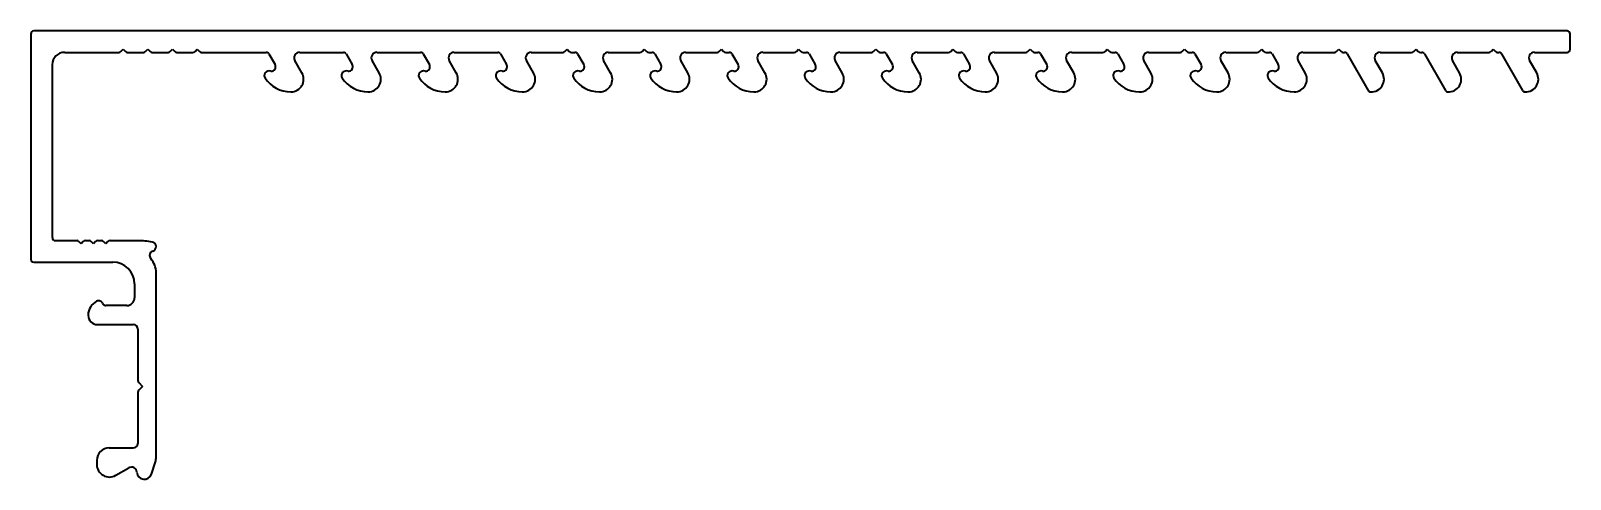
# Model space of a CAD drawing. Extents: x -46 to 81, y -25 to 12.
import ezdxf

# ---------------------------------------------------------------- set-up
doc = ezdxf.new("R2010")
doc.units = 0
doc.header["$MEASUREMENT"] = 0
doc.layers.add('Profile1', color=4, linetype='CONTINUOUS', lineweight=35)

msp = doc.modelspace()

# ---------------------------------------------------------------- linework, layer by layer
at = {"layer": 'Profile1', "color": 0}
for p, q in [((-45.68, 12.04), (-45.68, -6.5)), ((80.73, 12.3), (-45.43, 12.3)), ((80.99, 10.77), (80.99, 12.04)), ((-42.89, 10.52), (-38.44, 10.52)), ((-38.26, 10.59), (-38.08, 10.77)), ((-38.08, 10.77), (-37.9, 10.59)), ((-37.72, 10.52), (-36.41, 10.52)), ((-36.23, 10.59), (-36.05, 10.77)), ((-36.05, 10.77), (-35.87, 10.59)), ((-35.69, 10.52), (-34.38, 10.52)), ((-34.2, 10.59), (-34.02, 10.77)), ((-34.02, 10.77), (-33.84, 10.59)), ((-33.66, 10.52), (-32.34, 10.52)), ((-32.16, 10.59), (-31.98, 10.77)), ((-31.98, 10.77), (-31.81, 10.59)), ((-31.63, 10.52), (-26.31, 10.52)), ((-26.09, 10.39), (-25.58, 9.51)), ((-23.56, 10.52), (-19.96, 10.52)), ((-19.74, 10.39), (-19.23, 9.51)), ((-17.21, 10.52), (-13.61, 10.52)), ((-13.39, 10.39), (-12.88, 9.51)), ((-10.86, 10.52), (-7.26, 10.52)), ((-7.04, 10.39), (-6.53, 9.51)), ((-4.51, 10.52), (-1.91, 10.52)), ((-1.73, 10.59), (-1.55, 10.77)), ((-1.55, 10.77), (-1.37, 10.59)), ((-1.19, 10.52), (-0.91, 10.52)), ((-0.69, 10.39), (-0.18, 9.51)), ((1.84, 10.52), (4.44, 10.52)), ((4.62, 10.59), (4.8, 10.77)), ((4.8, 10.77), (4.98, 10.59)), ((5.16, 10.52), (5.44, 10.52)), ((5.66, 10.39), (6.17, 9.51)), ((8.19, 10.52), (10.79, 10.52)), ((10.97, 10.59), (11.15, 10.77)), ((11.15, 10.77), (11.33, 10.59)), ((11.51, 10.52), (11.79, 10.52)), ((12.01, 10.39), (12.52, 9.51)), ((14.54, 10.52), (17.14, 10.52)), ((17.32, 10.59), (17.5, 10.77)), ((17.5, 10.77), (17.68, 10.59)), ((17.86, 10.52), (18.14, 10.52)), ((18.36, 10.39), (18.87, 9.51)), ((20.89, 10.52), (23.49, 10.52)), ((23.67, 10.59), (23.85, 10.77)), ((23.85, 10.77), (24.03, 10.59)), ((24.21, 10.52), (24.49, 10.52)), ((24.71, 10.39), (25.22, 9.51)), ((27.24, 10.52), (29.84, 10.52)), ((30.02, 10.59), (30.2, 10.77)), ((30.2, 10.77), (30.38, 10.59)), ((30.56, 10.52), (30.84, 10.52)), ((31.06, 10.39), (31.57, 9.51)), ((33.59, 10.52), (36.19, 10.52)), ((36.37, 10.59), (36.55, 10.77)), ((36.55, 10.77), (36.73, 10.59)), ((36.91, 10.52), (37.19, 10.52)), ((37.41, 10.39), (37.92, 9.51)), ((39.94, 10.52), (42.54, 10.52)), ((42.72, 10.59), (42.9, 10.77)), ((42.9, 10.77), (43.08, 10.59)), ((43.26, 10.52), (43.54, 10.52)), ((43.76, 10.39), (44.27, 9.51)), ((46.29, 10.52), (48.89, 10.52)), ((49.07, 10.59), (49.25, 10.77)), ((49.25, 10.77), (49.43, 10.59)), ((49.61, 10.52), (49.89, 10.52)), ((50.11, 10.39), (50.62, 9.51)), ((52.64, 10.52), (55.24, 10.52)), ((55.42, 10.59), (55.6, 10.77)), ((55.6, 10.77), (55.78, 10.59)), ((55.96, 10.52), (56.24, 10.52)), ((56.46, 10.39), (56.97, 9.51)), ((58.99, 10.52), (61.59, 10.52)), ((61.77, 10.59), (61.95, 10.77)), ((61.95, 10.77), (62.13, 10.59)), ((62.31, 10.52), (62.42, 10.52)), ((62.64, 10.39), (64.37, 7.39)), ((65.34, 10.52), (67.94, 10.52)), ((68.12, 10.59), (68.3, 10.77)), ((68.3, 10.77), (68.48, 10.59)), ((68.66, 10.52), (68.77, 10.52)), ((68.99, 10.39), (70.72, 7.39)), ((71.69, 10.52), (74.29, 10.52)), ((74.47, 10.59), (74.65, 10.77)), ((74.65, 10.77), (74.83, 10.59)), ((75.01, 10.52), (75.12, 10.52)), ((75.34, 10.39), (77.07, 7.39)), ((78.04, 10.52), (80.73, 10.52)), ((-43.9, -4.72), (-43.9, 9.5)), ((-25.92, 8.98), (-26.06, 8.99)), ((-23.37, 8.83), (-23.95, 9.84)), ((-19.57, 8.98), (-19.71, 8.99)), ((-17.02, 8.83), (-17.6, 9.84)), ((-13.22, 8.98), (-13.36, 8.99)), ((-10.67, 8.83), (-11.25, 9.84)), ((-6.87, 8.98), (-7.01, 8.99)), ((-4.32, 8.83), (-4.9, 9.84)), ((-0.52, 8.98), (-0.66, 8.99)), ((2.03, 8.83), (1.45, 9.84)), ((5.83, 8.98), (5.69, 8.99)), ((8.38, 8.83), (7.8, 9.84)), ((12.18, 8.98), (12.04, 8.99)), ((14.73, 8.83), (14.15, 9.84)), ((18.53, 8.98), (18.39, 8.99)), ((21.08, 8.83), (20.5, 9.84)), ((24.88, 8.98), (24.74, 8.99)), ((27.43, 8.83), (26.85, 9.84)), ((31.23, 8.98), (31.09, 8.99)), ((33.78, 8.83), (33.2, 9.84)), ((37.58, 8.98), (37.44, 8.99)), ((40.13, 8.83), (39.55, 9.84)), ((43.93, 8.98), (43.79, 8.99)), ((46.48, 8.83), (45.9, 9.84)), ((50.28, 8.98), (50.14, 8.99)), ((52.83, 8.83), (52.25, 9.84)), ((56.63, 8.98), (56.49, 8.99)), ((59.18, 8.83), (58.6, 9.84)), ((65.53, 8.83), (64.95, 9.84)), ((71.88, 8.83), (71.3, 9.84)), ((78.23, 8.83), (77.65, 9.84)), ((-24.29, 7.27), (-24.27, 7.27)), ((-17.94, 7.27), (-17.92, 7.27)), ((-11.59, 7.27), (-11.57, 7.27)), ((-5.24, 7.27), (-5.22, 7.27)), ((1.11, 7.27), (1.13, 7.27)), ((7.46, 7.27), (7.48, 7.27)), ((13.81, 7.27), (13.83, 7.27)), ((20.14, 7.27), (20.18, 7.27)), ((26.49, 7.27), (26.53, 7.27)), ((32.86, 7.27), (32.88, 7.27)), ((39.21, 7.27), (39.23, 7.27)), ((45.54, 7.27), (45.58, 7.27)), ((51.91, 7.27), (51.93, 7.27)), ((58.26, 7.27), (58.28, 7.27)), ((-41.9, -4.98), (-43.65, -4.98)), ((-41.54, -5.23), (-41.72, -5.05)), ((-41.36, -5.05), (-41.54, -5.23)), ((-40.89, -4.98), (-41.18, -4.98)), ((-40.53, -5.23), (-40.71, -5.05)), ((-40.35, -5.05), (-40.53, -5.23)), ((-39.87, -4.98), (-40.17, -4.98)), ((-39.51, -5.23), (-39.69, -5.05)), ((-39.33, -5.05), (-39.51, -5.23)), ((-36.87, -4.98), (-39.15, -4.98)), ((-45.43, -6.75), (-38.93, -6.75)), ((-37.15, -8.53), (-37.15, -9.68)), ((-35.37, -22.8), (-35.37, -7.62)), ((-40.96, -11.1), (-40.96, -11.12)), ((-37.78, -10.31), (-39.51, -10.31)), ((-40.2, -11.89), (-37.25, -11.89)), ((-36.87, -12.27), (-36.87, -16.48)), ((-36.87, -17.45), (-36.87, -21.66)), ((-36.79, -16.66), (-36.49, -16.97)), ((-36.49, -16.97), (-36.79, -17.27)), ((-37.25, -22.05), (-39.23, -22.05)), ((-40.25, -23.06), (-40.25, -23.39)), ((-38.68, -24.29), (-37.62, -23.68)), ((-35.76, -24.19), (-35.43, -23.19))]:
    msp.add_line(p, q, dxfattribs=at)
for centre, radius, start, end in [((-45.43, 12.04), 0.254, 90, 180), ((80.73, 12.04), 0.254, 0, 90), ((-42.89, 9.5), 1.02, 90, 180), ((-38.44, 10.77), 0.254, 270, 315), ((-37.72, 10.77), 0.254, 225, 270), ((-36.41, 10.77), 0.254, 270, 315), ((-35.69, 10.77), 0.254, 225, 270), ((-34.38, 10.77), 0.254, 270, 315), ((-33.66, 10.77), 0.254, 225, 270), ((-32.34, 10.77), 0.254, 270, 315), ((-31.63, 10.77), 0.254, 225, 270), ((-26.31, 10.26), 0.254, 30, 90), ((-23.56, 10.07), 0.452, 90, 210), ((-19.96, 10.26), 0.254, 30, 90), ((-17.21, 10.07), 0.452, 90, 210), ((-13.61, 10.26), 0.254, 30, 90), ((-10.86, 10.07), 0.452, 90, 210), ((-7.26, 10.26), 0.254, 30, 90), ((-4.51, 10.07), 0.452, 90, 210), ((-1.91, 10.77), 0.254, 270, 315), ((-1.19, 10.77), 0.254, 225, 270), ((-0.91, 10.26), 0.254, 30, 90), ((1.84, 10.07), 0.452, 90, 210), ((4.44, 10.77), 0.254, 270, 315), ((5.16, 10.77), 0.254, 225, 270), ((5.44, 10.26), 0.254, 30, 90), ((8.19, 10.07), 0.452, 90, 210), ((10.79, 10.77), 0.254, 270, 315), ((11.51, 10.77), 0.254, 225, 270), ((11.79, 10.26), 0.254, 30, 90), ((14.54, 10.07), 0.452, 90, 210), ((17.14, 10.77), 0.254, 270, 315), ((17.86, 10.77), 0.254, 225, 270), ((18.14, 10.26), 0.254, 30, 90), ((20.89, 10.07), 0.452, 90, 210), ((23.49, 10.77), 0.254, 270, 315), ((24.21, 10.77), 0.254, 225, 270), ((24.49, 10.26), 0.254, 30, 90), ((27.24, 10.07), 0.452, 90, 210), ((29.84, 10.77), 0.254, 270, 315), ((30.56, 10.77), 0.254, 225, 270), ((30.84, 10.26), 0.254, 30, 90), ((33.59, 10.07), 0.452, 90, 210), ((36.19, 10.77), 0.254, 270, 315), ((36.91, 10.77), 0.254, 225, 270), ((37.19, 10.26), 0.254, 30, 90), ((39.94, 10.07), 0.452, 90, 210), ((42.54, 10.77), 0.254, 270, 315), ((43.26, 10.77), 0.254, 225, 270), ((43.54, 10.26), 0.254, 30, 90), ((46.29, 10.07), 0.452, 90, 210), ((48.89, 10.77), 0.254, 270, 315), ((49.61, 10.77), 0.254, 225, 270), ((49.89, 10.26), 0.254, 30, 90), ((52.64, 10.07), 0.452, 90, 210), ((55.24, 10.77), 0.254, 270, 315), ((55.96, 10.77), 0.254, 225, 270), ((56.24, 10.26), 0.254, 30, 90), ((58.99, 10.07), 0.452, 90, 210), ((61.59, 10.77), 0.254, 270, 315), ((62.31, 10.77), 0.254, 225, 270), ((62.42, 10.26), 0.254, 30, 90), ((65.34, 10.07), 0.452, 90, 210), ((67.94, 10.77), 0.254, 270, 315), ((68.66, 10.77), 0.254, 225, 270), ((68.77, 10.26), 0.254, 30, 90), ((71.69, 10.07), 0.452, 90, 210), ((74.29, 10.77), 0.254, 270, 315), ((75.01, 10.77), 0.254, 225, 270), ((75.12, 10.26), 0.254, 30, 90), ((78.04, 10.07), 0.452, 90, 210), ((80.73, 10.77), 0.254, 270, 360), ((-26.09, 8.61), 0.381, 85, 213.569), ((-25.89, 9.33), 0.356, 265, 30), ((-19.74, 8.61), 0.381, 85, 213.569), ((-19.54, 9.33), 0.356, 265, 30), ((-13.39, 8.61), 0.381, 85, 213.569), ((-13.19, 9.33), 0.356, 265, 30), ((-7.04, 8.61), 0.381, 85, 213.569), ((-6.84, 9.33), 0.356, 265, 30), ((-0.69, 8.61), 0.381, 85, 213.569), ((-0.49, 9.33), 0.356, 265, 30), ((5.66, 8.61), 0.381, 85, 213.569), ((5.86, 9.33), 0.356, 265, 30), ((12.01, 8.61), 0.381, 85, 213.569), ((12.21, 9.33), 0.356, 265, 30), ((18.36, 8.61), 0.381, 85, 213.565), ((18.56, 9.33), 0.356, 265, 30), ((24.71, 8.61), 0.381, 85, 213.565), ((24.91, 9.33), 0.356, 265, 30), ((31.06, 8.61), 0.381, 85, 213.569), ((31.26, 9.33), 0.356, 265, 30), ((37.41, 8.61), 0.381, 85, 213.569), ((37.61, 9.33), 0.356, 265, 30), ((43.76, 8.61), 0.381, 85, 213.565), ((43.96, 9.33), 0.356, 265, 30), ((50.11, 8.61), 0.381, 85, 213.569), ((50.31, 9.33), 0.356, 265, 30), ((56.46, 8.61), 0.381, 85, 213.569), ((56.66, 9.33), 0.356, 265, 30), ((-24.29, 9.81), 2.54, 213.569, 270), ((-24.27, 8.31), 1.04, 270, 30), ((-17.94, 9.81), 2.54, 213.569, 270), ((-17.92, 8.31), 1.04, 270, 30), ((-11.59, 9.81), 2.54, 213.569, 270), ((-11.57, 8.31), 1.04, 270, 30), ((-5.24, 9.81), 2.54, 213.569, 270), ((-5.22, 8.31), 1.04, 270, 30), ((1.11, 9.81), 2.54, 213.569, 270), ((1.13, 8.31), 1.04, 270, 30), ((7.46, 9.81), 2.54, 213.569, 270), ((7.48, 8.31), 1.04, 270, 30), ((13.81, 9.81), 2.54, 213.569, 270), ((13.83, 8.31), 1.04, 270, 30), ((20.16, 9.81), 2.54, 213.565, 269.4298), ((20.18, 8.31), 1.04, 270, 30), ((26.51, 9.81), 2.54, 213.565, 269.4298), ((26.53, 8.31), 1.04, 270, 30), ((32.86, 9.81), 2.54, 213.569, 270), ((32.88, 8.31), 1.04, 270, 30), ((39.21, 9.81), 2.54, 213.569, 270), ((39.23, 8.31), 1.04, 270, 30), ((45.56, 9.81), 2.54, 213.565, 269.4298), ((45.58, 8.31), 1.04, 270, 30), ((51.91, 9.81), 2.54, 213.569, 270), ((51.93, 8.31), 1.04, 270, 30), ((58.26, 9.81), 2.54, 213.569, 270), ((58.28, 8.31), 1.04, 270, 30), ((64.63, 8.31), 1.04, 266.7436, 30), ((70.98, 8.31), 1.04, 266.7436, 30), ((77.33, 8.31), 1.04, 266.7436, 30), ((64.59, 7.52), 0.254, 210, 266.7436), ((70.94, 7.52), 0.254, 210, 266.7436), ((77.29, 7.52), 0.254, 210, 266.7436), ((-43.65, -4.72), 0.254, 180, 270), ((-41.9, -5.23), 0.254, 45, 90), ((-41.18, -5.23), 0.254, 90, 135), ((-40.89, -5.23), 0.254, 45, 90), ((-40.17, -5.23), 0.254, 90, 135), ((-39.87, -5.23), 0.254, 45, 90), ((-39.15, -5.23), 0.254, 90, 135), ((-36.87, -10.95), 5.97, 78.4644, 90), ((-35.52, -6.2), 0.381, 107.4576, 221.1542), ((-35.75, -5.47), 0.381, 287.4576, 78.4644), ((-45.43, -6.5), 0.254, 180, 270), ((-38.93, -8.53), 1.78, 360, 90), ((-37.15, -7.62), 1.78, 360, 41.1542), ((-39.69, -11.1), 1.27, 117.2029, 180), ((-40.09, -10.31), 0.381, 23.5782, 117.2029), ((-37.78, -9.68), 0.635, 270, 360), ((-40.2, -11.12), 0.762, 180, 270), ((-39.51, -10.06), 0.254, 203.5782, 270), ((-37.25, -12.27), 0.381, 0, 90), ((-36.61, -16.48), 0.254, 180, 225), ((-36.61, -17.45), 0.254, 135, 180), ((-39.23, -23.06), 1.02, 90, 180), ((-37.25, -21.66), 0.381, 270, 360), ((-36.64, -22.8), 1.27, 342, 360), ((-39.21, -23.39), 1.04, 180, 300), ((-37.4, -24.07), 0.452, 3.8409, 120), ((-36.34, -24), 0.61, 183.8409, 342)]:
    msp.add_arc(centre, radius, start, end, dxfattribs=at)

doc.saveas('drawing.dxf')
